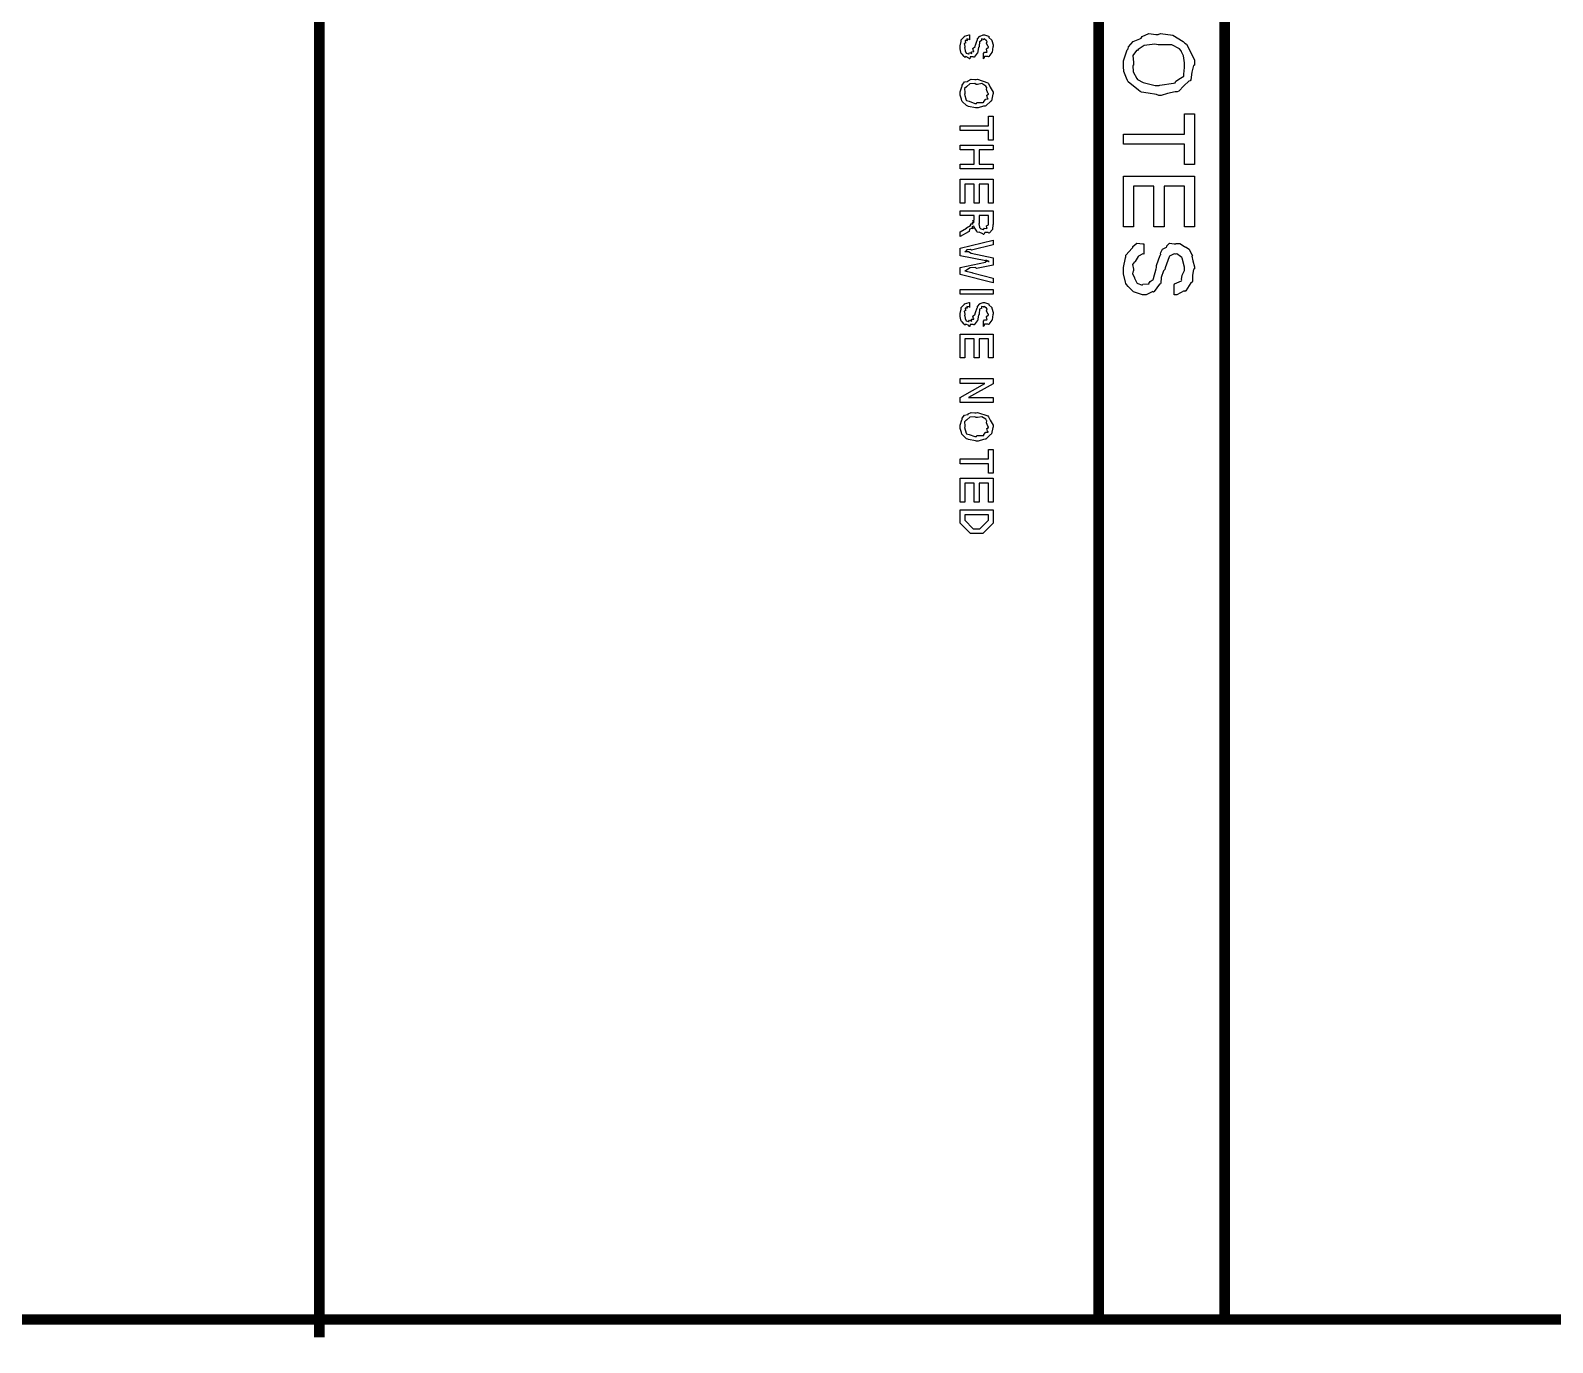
# Model space of a CAD drawing. Extents: x 0.4 to 11.2, y 0.4 to 16.
# Drawn here: x 8.339 to 9.768, y 0.383 to 1.615 of the extents above; entities that cross this region are included whole.
import ezdxf

# ---------------------------------------------------------------- set-up
doc = ezdxf.new("R2010")
doc.units = 0
doc.layers.get('0').update_dxf_attribs({"linetype": 'CONTINUOUS'})

msp = doc.modelspace()

# ---------------------------------------------------------------- linework, layer by layer
at = {"color": 230, "const_width": 0.01}
msp.add_lwpolyline([(11.1917, 0.405003), (11.1917, 15.9817), (0.363336, 15.9817), (0.363336, 0.405003), (11.1917, 0.405003)], close=True, dxfattribs=at)
for points in [[(9.34169, 2.64333), (9.34169, 0.405003)], [(9.46001, 2.64333), (9.46001, 0.405003)], [(8.61003, 2.625), (8.61003, 0.388346)]]:
    msp.add_lwpolyline(points, dxfattribs=at)
at = {"color": 0}
for points in [[(9.22054, 1.611), (9.22054, 1.60644), (9.22006, 1.60682), (9.21804, 1.60726), (9.21832, 1.60568), (9.21815, 1.60558), (9.21793, 1.60579), (9.21653, 1.60579), (9.21674, 1.60346), (9.21664, 1.60319), (9.21658, 1.60331), (9.21556, 1.60292), (9.21599, 1.60021), (9.21599, 1.59928), (9.21582, 1.59924), (9.21636, 1.59625), (9.21642, 1.59603), (9.21642, 1.59603), (9.21739, 1.59397), (9.2175, 1.59386), (9.2175, 1.59386), (9.21946, 1.59321), (9.22011, 1.59321), (9.22, 1.59338), (9.22043, 1.5944), (9.22254, 1.59358), (9.22271, 1.59364), (9.2225, 1.59386), (9.2225, 1.59526), (9.22461, 1.59537), (9.22467, 1.5956), (9.22418, 1.59597), (9.22358, 1.59831), (9.22586, 1.60015), (9.22597, 1.60081), (9.22613, 1.60151), (9.22781, 1.60612), (9.22792, 1.60644), (9.22792, 1.60732), (9.23031, 1.60969), (9.23053, 1.60992), (9.23053, 1.60997), (9.23346, 1.611), (9.23443, 1.611), (9.23443, 1.611), (9.23822, 1.60992), (9.23856, 1.60969), (9.23856, 1.60969), (9.23867, 1.60872), (9.24143, 1.60622), (9.2416, 1.60579), (9.2416, 1.60579), (9.24268, 1.60157), (9.24268, 1.60015), (9.2424, 1.59972), (9.24181, 1.59472), (9.2416, 1.59429), (9.24132, 1.59446), (9.23872, 1.5906), (9.23833, 1.59039), (9.23757, 1.59076), (9.23465, 1.5906), (9.23406, 1.58871), (9.23378, 1.58865), (9.23378, 1.59321), (9.23367, 1.59347), (9.23465, 1.59489), (9.23687, 1.59489), (9.23703, 1.59517), (9.23665, 1.5956), (9.2366, 1.59804), (9.23833, 1.5995), (9.23833, 1.59993), (9.23768, 1.60042), (9.23643, 1.60314), (9.23719, 1.60476), (9.23703, 1.60493), (9.23639, 1.60558), (9.23421, 1.60742), (9.23406, 1.60644), (9.234, 1.60644), (9.23356, 1.60682), (9.23161, 1.60732), (9.23178, 1.60558), (9.23161, 1.60536), (9.2315, 1.60553), (9.22976, 1.60465), (9.22965, 1.60047), (9.22944, 1.59972), (9.229, 1.59913), (9.22786, 1.59392), (9.22771, 1.59364), (9.2276, 1.59375), (9.22499, 1.59017), (9.22467, 1.58996), (9.22396, 1.59039), (9.22114, 1.59044), (9.22071, 1.58865), (9.22054, 1.58865), (9.21989, 1.58931), (9.21713, 1.5906), (9.21615, 1.5899), (9.21599, 1.58996), (9.21556, 1.59076), (9.21365, 1.59299), (9.21289, 1.59343), (9.21272, 1.59364), (9.21246, 1.59472), (9.21164, 1.59799), (9.21164, 1.59907), (9.21164, 1.60064), (9.21257, 1.60493), (9.21272, 1.60536), (9.21283, 1.60644), (9.21544, 1.60926), (9.21576, 1.60949), (9.21576, 1.60992), (9.22011, 1.611), (9.22054, 1.611)], [(9.22683, 1.56912), (9.22797, 1.5695), (9.23768, 1.56608), (9.23833, 1.56543), (9.23833, 1.56543), (9.24001, 1.56207), (9.24268, 1.55729), (9.24268, 1.55567), (9.2424, 1.55533), (9.24104, 1.54926), (9.24072, 1.54872), (9.24056, 1.54889), (9.23574, 1.54443), (9.23508, 1.54417), (9.23372, 1.544), (9.22874, 1.54243), (9.22706, 1.54243), (9.22618, 1.54269), (9.21946, 1.54389), (9.21881, 1.54417), (9.21767, 1.5446), (9.21371, 1.54861), (9.21337, 1.54915), (9.21294, 1.55057), (9.21164, 1.55442), (9.21164, 1.55567), (9.21164, 1.55746), (9.21326, 1.56233), (9.2136, 1.56282), (9.21376, 1.56392), (9.21588, 1.56689), (9.21869, 1.56733), (9.21924, 1.5676), (9.21924, 1.56803), (9.22194, 1.5695), (9.22564, 1.56912), (9.22683, 1.56912)], [(9.22683, 1.56456), (9.22564, 1.56526), (9.22071, 1.56511), (9.21804, 1.56261), (9.21772, 1.56218), (9.21756, 1.56233), (9.21565, 1.56071), (9.21599, 1.55697), (9.21599, 1.55567), (9.21565, 1.55533), (9.21744, 1.54981), (9.21772, 1.54938), (9.21772, 1.54938), (9.22026, 1.54872), (9.22537, 1.54676), (9.22706, 1.54676), (9.22743, 1.54764), (9.23346, 1.54769), (9.234, 1.54785), (9.23394, 1.54856), (9.23579, 1.55072), (9.2379, 1.551), (9.2379, 1.55111), (9.23742, 1.55171), (9.23671, 1.55431), (9.23833, 1.55533), (9.23833, 1.55567), (9.23757, 1.55637), (9.23633, 1.55963), (9.23687, 1.56164), (9.2366, 1.56196), (9.23574, 1.56304), (9.23204, 1.56538), (9.22814, 1.56456), (9.22683, 1.56456)], [(9.21164, 1.52572), (9.23833, 1.52572), (9.23833, 1.53461), (9.24268, 1.53461), (9.24268, 1.51226), (9.23833, 1.51226), (9.23833, 1.52115), (9.21164, 1.52115), (9.21164, 1.52572)], [(9.21164, 1.50754), (9.24268, 1.50754), (9.24268, 1.50299), (9.22944, 1.50299), (9.22944, 1.48975), (9.24268, 1.48975), (9.24268, 1.48519), (9.21164, 1.48519), (9.21164, 1.48975), (9.22487, 1.48975), (9.22487, 1.50299), (9.21164, 1.50299), (9.21164, 1.50754)], [(9.21164, 1.47553), (9.24268, 1.47553), (9.24268, 1.45318), (9.23833, 1.45318), (9.23833, 1.47097), (9.22944, 1.47097), (9.22944, 1.45318), (9.22487, 1.45318), (9.22487, 1.47097), (9.21599, 1.47097), (9.21599, 1.45318), (9.21164, 1.45318), (9.21164, 1.47553)], [(9.21164, 1.44596), (9.24268, 1.44596), (9.24268, 1.43317), (9.2424, 1.43289), (9.24197, 1.42828), (9.24181, 1.42796), (9.24181, 1.42796), (9.23915, 1.42513), (9.23876, 1.42492), (9.23796, 1.42535), (9.23481, 1.4254), (9.23406, 1.42361), (9.23378, 1.42361), (9.23292, 1.42438), (9.22954, 1.42572), (9.22814, 1.4254), (9.22792, 1.42557), (9.22732, 1.42676), (9.22499, 1.43056), (9.22487, 1.43121), (9.22439, 1.43132), (9.2226, 1.43072), (9.22368, 1.42919), (9.22358, 1.42904), (9.22293, 1.42925), (9.22038, 1.42854), (9.22006, 1.42643), (9.21967, 1.42622), (9.21164, 1.42165), (9.21164, 1.426), (9.21772, 1.42947), (9.21772, 1.43001), (9.2214, 1.43192), (9.22162, 1.43207), (9.22146, 1.43224), (9.22168, 1.43354), (9.22368, 1.43371), (9.22379, 1.43381), (9.22353, 1.43392), (9.22288, 1.435), (9.22483, 1.43522), (9.22487, 1.43533), (9.22444, 1.43544), (9.22325, 1.43631), (9.22487, 1.43707), (9.22487, 1.43728), (9.22487, 1.4414), (9.21164, 1.4414), (9.21164, 1.44596)], [(9.22944, 1.4414), (9.22944, 1.43381), (9.22917, 1.43371), (9.22982, 1.43056), (9.22988, 1.43033), (9.22988, 1.43033), (9.23122, 1.42893), (9.23139, 1.42882), (9.23139, 1.42882), (9.23318, 1.42817), (9.23378, 1.42817), (9.23372, 1.42839), (9.23454, 1.42958), (9.23682, 1.42925), (9.23703, 1.42947), (9.23671, 1.42985), (9.2366, 1.43181), (9.23833, 1.43283), (9.23833, 1.43317), (9.23833, 1.4414), (9.22944, 1.4414)], [(9.21164, 1.41069), (9.24268, 1.41829), (9.24268, 1.41396), (9.2225, 1.40896), (9.22151, 1.4094), (9.21789, 1.40929), (9.21653, 1.40739), (9.21599, 1.40722), (9.21636, 1.40776), (9.21957, 1.40782), (9.22206, 1.40614), (9.22206, 1.40614), (9.24268, 1.40181), (9.24268, 1.39486), (9.22706, 1.39182), (9.22607, 1.39258), (9.22108, 1.39219), (9.21685, 1.38965), (9.21599, 1.38943), (9.21619, 1.38938), (9.22271, 1.38786), (9.22336, 1.3877), (9.24268, 1.3827), (9.24268, 1.37836), (9.21164, 1.38618), (9.21164, 1.39268), (9.23551, 1.39768), (9.23546, 1.39785), (9.23665, 1.39903), (9.23844, 1.39833), (9.23899, 1.39833), (9.23822, 1.39865), (9.23579, 1.39942), (9.23594, 1.39899), (9.23594, 1.39899), (9.21164, 1.40375), (9.21164, 1.41069)], [(9.21164, 1.37207), (9.24268, 1.37207), (9.24268, 1.36751), (9.21164, 1.36751), (9.21164, 1.37207)], [(9.22054, 1.35975), (9.22054, 1.3552), (9.22006, 1.35558), (9.21804, 1.35601), (9.21832, 1.35444), (9.21815, 1.35433), (9.21793, 1.35455), (9.21653, 1.35455), (9.21674, 1.35221), (9.21664, 1.35194), (9.21658, 1.35205), (9.21556, 1.35167), (9.21599, 1.34896), (9.21599, 1.34804), (9.21582, 1.34798), (9.21636, 1.345), (9.21642, 1.34478), (9.21642, 1.34478), (9.21739, 1.34272), (9.2175, 1.34261), (9.2175, 1.34261), (9.21946, 1.34196), (9.22011, 1.34196), (9.22, 1.34212), (9.22043, 1.34315), (9.22254, 1.34234), (9.22271, 1.34239), (9.2225, 1.34261), (9.2225, 1.34402), (9.22461, 1.34413), (9.22467, 1.34435), (9.22418, 1.34473), (9.22358, 1.34706), (9.22586, 1.3489), (9.22597, 1.34956), (9.22613, 1.35026), (9.22781, 1.35487), (9.22792, 1.3552), (9.22792, 1.35607), (9.23031, 1.35845), (9.23053, 1.35867), (9.23053, 1.35872), (9.23346, 1.35975), (9.23443, 1.35975), (9.23443, 1.35975), (9.23822, 1.35867), (9.23856, 1.35845), (9.23856, 1.35845), (9.23867, 1.35748), (9.24143, 1.35498), (9.2416, 1.35455), (9.2416, 1.35455), (9.24268, 1.35032), (9.24268, 1.3489), (9.2424, 1.34847), (9.24181, 1.34348), (9.2416, 1.34304), (9.24132, 1.34321), (9.23872, 1.33936), (9.23833, 1.33914), (9.23757, 1.33952), (9.23465, 1.33936), (9.23406, 1.33746), (9.23378, 1.3374), (9.23378, 1.34196), (9.23367, 1.34223), (9.23465, 1.34364), (9.23687, 1.34364), (9.23703, 1.34391), (9.23665, 1.34435), (9.2366, 1.34679), (9.23833, 1.34825), (9.23833, 1.34869), (9.23768, 1.34918), (9.23643, 1.35189), (9.23719, 1.35352), (9.23703, 1.35368), (9.23639, 1.35433), (9.23421, 1.35617), (9.23406, 1.3552), (9.234, 1.3552), (9.23356, 1.35558), (9.23161, 1.35607), (9.23178, 1.35433), (9.23161, 1.35411), (9.2315, 1.35427), (9.22976, 1.35341), (9.22965, 1.34923), (9.22944, 1.34847), (9.229, 1.34787), (9.22786, 1.34267), (9.22771, 1.34239), (9.2276, 1.3425), (9.22499, 1.33892), (9.22467, 1.3387), (9.22396, 1.33914), (9.22114, 1.33919), (9.22071, 1.3374), (9.22054, 1.3374), (9.21989, 1.33805), (9.21713, 1.33936), (9.21615, 1.33865), (9.21599, 1.3387), (9.21556, 1.33952), (9.21365, 1.34174), (9.21289, 1.34218), (9.21272, 1.34239), (9.21246, 1.34348), (9.21164, 1.34673), (9.21164, 1.34782), (9.21164, 1.34939), (9.21257, 1.35368), (9.21272, 1.35411), (9.21283, 1.3552), (9.21544, 1.35802), (9.21576, 1.35824), (9.21576, 1.35867), (9.22011, 1.35975), (9.22054, 1.35975)], [(9.21164, 1.33019), (9.24268, 1.33019), (9.24268, 1.30783), (9.23833, 1.30783), (9.23833, 1.32563), (9.22944, 1.32563), (9.22944, 1.30783), (9.22487, 1.30783), (9.22487, 1.32563), (9.21599, 1.32563), (9.21599, 1.30783), (9.21164, 1.30783), (9.21164, 1.33019)], [(9.21164, 1.2883), (9.24268, 1.2883), (9.24268, 1.28353), (9.21946, 1.27051), (9.24268, 1.27051), (9.24268, 1.26595), (9.21164, 1.26595), (9.21164, 1.27073), (9.23486, 1.28375), (9.21164, 1.28375), (9.21164, 1.2883)], [(9.22683, 1.25629), (9.22797, 1.25667), (9.23768, 1.25326), (9.23833, 1.2526), (9.23833, 1.2526), (9.24001, 1.24924), (9.24268, 1.24447), (9.24268, 1.24284), (9.2424, 1.24251), (9.24104, 1.23644), (9.24072, 1.23589), (9.24056, 1.23606), (9.23574, 1.23161), (9.23508, 1.23134), (9.23372, 1.23117), (9.22874, 1.2296), (9.22706, 1.2296), (9.22618, 1.22987), (9.21946, 1.23107), (9.21881, 1.23134), (9.21767, 1.23177), (9.21371, 1.23579), (9.21337, 1.23633), (9.21294, 1.23774), (9.21164, 1.24159), (9.21164, 1.24284), (9.21164, 1.24463), (9.21326, 1.24951), (9.2136, 1.25), (9.21376, 1.25108), (9.21588, 1.25407), (9.21869, 1.2545), (9.21924, 1.25478), (9.21924, 1.25521), (9.22194, 1.25667), (9.22564, 1.25629), (9.22683, 1.25629)], [(9.22683, 1.25174), (9.22564, 1.25244), (9.22071, 1.25228), (9.21804, 1.24978), (9.21772, 1.24935), (9.21756, 1.24951), (9.21565, 1.24788), (9.21599, 1.24414), (9.21599, 1.24284), (9.21565, 1.24251), (9.21744, 1.23698), (9.21772, 1.23655), (9.21772, 1.23655), (9.22026, 1.23589), (9.22537, 1.23394), (9.22706, 1.23394), (9.22743, 1.23481), (9.23346, 1.23486), (9.234, 1.23503), (9.23394, 1.23573), (9.23579, 1.2379), (9.2379, 1.23817), (9.2379, 1.23828), (9.23742, 1.23888), (9.23671, 1.24148), (9.23833, 1.24251), (9.23833, 1.24284), (9.23757, 1.24354), (9.23633, 1.2468), (9.23687, 1.24881), (9.2366, 1.24913), (9.23574, 1.25022), (9.23204, 1.25255), (9.22814, 1.25174), (9.22683, 1.25174)], [(9.21164, 1.21289), (9.23833, 1.21289), (9.23833, 1.22179), (9.24268, 1.22179), (9.24268, 1.19944), (9.23833, 1.19944), (9.23833, 1.20833), (9.21164, 1.20833), (9.21164, 1.21289)], [(9.21164, 1.19472), (9.24268, 1.19472), (9.24268, 1.17236), (9.23833, 1.17236), (9.23833, 1.19016), (9.22944, 1.19016), (9.22944, 1.17236), (9.22487, 1.17236), (9.22487, 1.19016), (9.21599, 1.19016), (9.21599, 1.17236), (9.21164, 1.17236), (9.21164, 1.19472)], [(9.21164, 1.16515), (9.24268, 1.16515), (9.24268, 1.15582), (9.24268, 1.15256), (9.23292, 1.1428), (9.22726, 1.1428), (9.2214, 1.1428), (9.21164, 1.15256), (9.21164, 1.15538), (9.21164, 1.16515)], [(9.21599, 1.16059), (9.21599, 1.1556), (9.21599, 1.15538), (9.22401, 1.14735), (9.22726, 1.14735), (9.23031, 1.14735), (9.23833, 1.15538), (9.23833, 1.1556), (9.23833, 1.16059), (9.21599, 1.16059)]]:
    msp.add_lwpolyline(points, close=True, dxfattribs=at)
at = {"color": 140}
for points in [[(9.39757, 1.61139), (9.39985, 1.61219), (9.41129, 1.61062), (9.42122, 1.60471), (9.42275, 1.60335), (9.4241, 1.60232), (9.43186, 1.58768), (9.43186, 1.58274), (9.43093, 1.58219), (9.42936, 1.57607), (9.42828, 1.56885), (9.42751, 1.56776), (9.42626, 1.5676), (9.4216, 1.56332), (9.41689, 1.55817), (9.41558, 1.55757), (9.41357, 1.55767), (9.40636, 1.55599), (9.40028, 1.5541), (9.39822, 1.5541), (9.39615, 1.55507), (9.38829, 1.55647), (9.38194, 1.55718), (9.38064, 1.55778), (9.37924, 1.55903), (9.36957, 1.56706), (9.36893, 1.56819), (9.368, 1.57026), (9.3655, 1.57661), (9.36501, 1.58122), (9.36501, 1.58274), (9.36501, 1.58653), (9.36865, 1.59685), (9.36936, 1.59793), (9.36979, 1.59978), (9.37414, 1.60488), (9.38026, 1.60736), (9.38151, 1.60792), (9.38254, 1.60954), (9.389, 1.61219), (9.39546, 1.61139), (9.39757, 1.61139)], [(9.39757, 1.60183), (9.39458, 1.60226), (9.38433, 1.60118), (9.3789, 1.59733), (9.37825, 1.5964), (9.37717, 1.5964), (9.37386, 1.59164), (9.37457, 1.58496), (9.37457, 1.58274), (9.37381, 1.58225), (9.37429, 1.57639), (9.37765, 1.56993), (9.37825, 1.56907), (9.37825, 1.56907), (9.38362, 1.56629), (9.39475, 1.56364), (9.39844, 1.56364), (9.39919, 1.56381), (9.41211, 1.56565), (9.41342, 1.56603), (9.41411, 1.56743), (9.41851, 1.57047), (9.4216, 1.57215), (9.42165, 1.57275), (9.42171, 1.57406), (9.42231, 1.5804), (9.42231, 1.58251), (9.42219, 1.58475), (9.42128, 1.59131), (9.4196, 1.59526), (9.41906, 1.59619), (9.41749, 1.59804), (9.41054, 1.60178), (9.40082, 1.60183), (9.39757, 1.60183)], [(9.36501, 1.51785), (9.42231, 1.51785), (9.42231, 1.53694), (9.43186, 1.53694), (9.43186, 1.48921), (9.42231, 1.48921), (9.42231, 1.50831), (9.36501, 1.50831), (9.36501, 1.51785)], [(9.36501, 1.47851), (9.43186, 1.47851), (9.43186, 1.43078), (9.42231, 1.43078), (9.42231, 1.46897), (9.40321, 1.46897), (9.40321, 1.43078), (9.39367, 1.43078), (9.39367, 1.46897), (9.37457, 1.46897), (9.37457, 1.43078), (9.36501, 1.43078), (9.36501, 1.47851)], [(9.38411, 1.41471), (9.38411, 1.40517), (9.38319, 1.40554), (9.37929, 1.40332), (9.3789, 1.403), (9.3789, 1.403), (9.37587, 1.39839), (9.37565, 1.39779), (9.37543, 1.39789), (9.37354, 1.39546), (9.37457, 1.39106), (9.37457, 1.38954), (9.37429, 1.38954), (9.37358, 1.38677), (9.37532, 1.38314), (9.37543, 1.3826), (9.37532, 1.38254), (9.37761, 1.37831), (9.37782, 1.37804), (9.37782, 1.37804), (9.37842, 1.3775), (9.38189, 1.37652), (9.38303, 1.37652), (9.38331, 1.37706), (9.38867, 1.37728), (9.38911, 1.37739), (9.389, 1.3776), (9.39019, 1.3795), (9.39301, 1.38129), (9.39324, 1.38194), (9.39333, 1.38243), (9.39572, 1.39139), (9.39606, 1.39279), (9.39611, 1.39447), (9.39963, 1.40429), (9.39996, 1.40494), (9.39979, 1.40608), (9.40175, 1.40989), (9.40528, 1.41189), (9.40582, 1.41233), (9.40565, 1.41292), (9.4081, 1.41564), (9.4126, 1.41471), (9.41407, 1.41471), (9.41417, 1.41504), (9.41781, 1.41525), (9.42247, 1.41238), (9.42318, 1.41189), (9.42333, 1.41206), (9.42665, 1.41), (9.42936, 1.40457), (9.42969, 1.40365), (9.42931, 1.40332), (9.43018, 1.39876), (9.43186, 1.39333), (9.43186, 1.3915), (9.43093, 1.39074), (9.42985, 1.38542), (9.4299, 1.37983), (9.42947, 1.37891), (9.42839, 1.37831), (9.4235, 1.37077), (9.42275, 1.37023), (9.42188, 1.37071), (9.41504, 1.36697), (9.41276, 1.36697), (9.41276, 1.37652), (9.41308, 1.37717), (9.41954, 1.38026), (9.41992, 1.38086), (9.41938, 1.38146), (9.42008, 1.38547), (9.42231, 1.38986), (9.42231, 1.39128), (9.42219, 1.3929), (9.42014, 1.40136), (9.41971, 1.40192), (9.41862, 1.40283), (9.41521, 1.40543), (9.4139, 1.40517), (9.41342, 1.40517), (9.41249, 1.40554), (9.40836, 1.40321), (9.40799, 1.40278), (9.40799, 1.40278), (9.40424, 1.39247), (9.40386, 1.39085), (9.40261, 1.38965), (9.40039, 1.38325), (9.40007, 1.37798), (9.39974, 1.37739), (9.39876, 1.37695), (9.39393, 1.37001), (9.39324, 1.36957), (9.39258, 1.37023), (9.38624, 1.36697), (9.38411, 1.36697), (9.38286, 1.36713), (9.37532, 1.36936), (9.37457, 1.36979), (9.37332, 1.37104), (9.36931, 1.37468), (9.36778, 1.37684), (9.3674, 1.3776), (9.36681, 1.37891), (9.36501, 1.38656), (9.36501, 1.38911), (9.36501, 1.39253), (9.36686, 1.40186), (9.36719, 1.40278), (9.3674, 1.40435), (9.37321, 1.41092), (9.37392, 1.41146), (9.37392, 1.41249), (9.37765, 1.41542), (9.38319, 1.41471), (9.38411, 1.41471)]]:
    msp.add_lwpolyline(points, close=True, dxfattribs=at)

doc.saveas('drawing.dxf')
